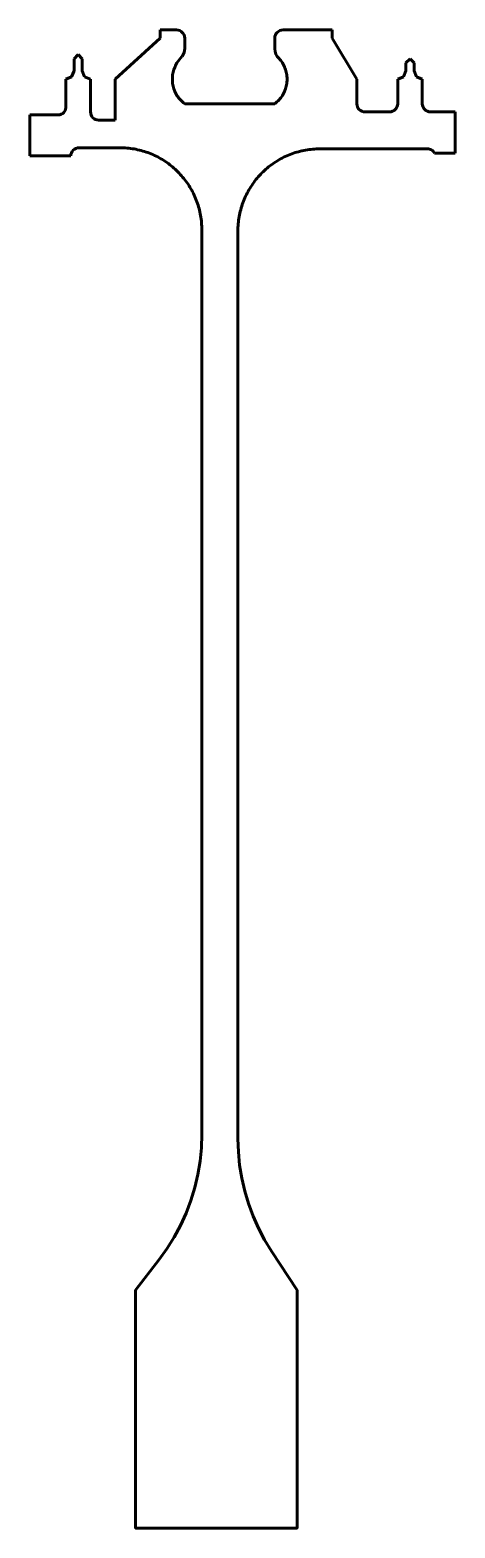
# Model space of a CAD drawing. Header units: millimetres. Extents: x -27 to 25, y 128 to 311.
import ezdxf

# ---------------------------------------------------------------- set-up
doc = ezdxf.new("R2010")
doc.units = ezdxf.units.MM
doc.linetypes.add('K5LT_BASIC', pattern=[0])

msp = doc.modelspace()

# ---------------------------------------------------------------- linework, layer by layer
at = {"color": 150, "linetype": 'K5LT_BASIC', "lineweight": 60, "true_color": 0x0080ff}
for p, q in [((-11.21, 309.62), (-11.21, 310.62)), ((-11.21, 310.62), (-9.21, 310.62)), ((3.79, 310.62), (9.79, 310.62)), ((9.79, 310.62), (9.79, 309.62)), ((-16.71, 304.62), (-11.21, 309.62)), ((-8.21, 309.62), (-8.21, 308.37)), ((2.79, 308.33), (2.79, 309.62)), ((9.79, 309.62), (12.79, 304.62)), ((-21.71, 307.12), (-21.21, 307.62)), ((-21.71, 305.62), (-21.71, 307.12)), ((-21.21, 307.62), (-20.71, 307.12)), ((-20.71, 307.12), (-20.71, 305.62)), ((-8.54, 307.4), (-9.15, 306.6)), ((18.79, 306.62), (19.29, 307.12)), ((19.29, 307.12), (19.79, 306.62)), ((-22.01, 304.91), (-21.71, 305.62)), ((-20.71, 305.62), (-20.42, 304.91)), ((18.49, 304.91), (18.79, 305.62)), ((18.79, 305.62), (18.79, 306.62)), ((19.79, 306.62), (19.79, 305.62)), ((19.79, 305.62), (20.08, 304.91)), ((-22.71, 304.62), (-22.01, 304.91)), ((-22.71, 301.13), (-22.71, 304.62)), ((-20.42, 304.91), (-19.71, 304.62)), ((-19.71, 304.62), (-19.71, 300.62)), ((-16.71, 299.62), (-16.71, 304.62)), ((12.79, 304.62), (12.79, 301.62)), ((17.79, 304.62), (18.49, 304.91)), ((17.79, 301.62), (17.79, 304.62)), ((20.08, 304.91), (20.79, 304.62)), ((20.79, 304.62), (20.79, 301.62)), ((-8.21, 301.62), (2.79, 301.62)), ((-27.1, 300.26), (-27.1, 295.26)), ((-27.1, 300.26), (-23.66, 300.26)), ((-18.71, 299.62), (-16.71, 299.62)), ((13.79, 300.62), (16.79, 300.62)), ((21.79, 300.62), (24.79, 300.62)), ((24.79, 300.62), (24.79, 295.62)), ((-16.12, 296.26), (-21.12, 296.26)), ((21.42, 296.12), (8.29, 296.12)), ((-22.12, 295.26), (-27.1, 295.26)), ((24.79, 295.62), (22.29, 295.62)), ((-1.71, 286.12), (-1.71, 189.14))]:
    msp.add_line(p, q, dxfattribs=at)
msp.add_lwpolyline([(-1.71, 190.98), (-1.71, 175.45), (-1.66, 173.84), (-1.51, 172.24), (-1.25, 170.64), (-0.89, 169.07), (-0.43, 167.53), (0.14, 166.01), (0.79, 164.54), (1.54, 163.11), (2.38, 161.74), (5.5, 156.98), (5.5, 127.98), (-14.21, 127.98), (-14.21, 156.98), (-11.34, 160.71), (-10.37, 162.04), (-9.5, 163.44), (-8.72, 164.88), (-8.04, 166.38), (-7.46, 167.92), (-6.98, 169.49), (-6.6, 171.09), (-6.34, 172.71), (-6.17, 174.35), (-6.12, 175.99), (-6.12, 190.46), (-6.12, 286.26)], dxfattribs=at)
for centre, radius, start, end in [((-9.21, 309.62), 1, 0, 90), ((3.79, 309.62), 1, 90, 180), ((-9.81, 308.37), 1.6, 322.8089, 0), ((4.39, 308.33), 1.6, 180, 227.8171)]:
    msp.add_arc(centre, radius, start, end, dxfattribs=at)
for points, knots in [([(3.31, 307.14), (3.46, 306.98), (3.74, 306.61), (4.05, 305.99), (4.24, 305.32), (4.31, 304.62), (4.24, 303.93), (4.05, 303.25), (3.74, 302.63), (3.32, 302.07), (2.97, 301.76), (2.79, 301.62)], [0, 0, 0, 0, 0.679902, 1.374378, 2.068852, 2.763328, 3.457802, 4.152278, 4.846753, 5.541228, 6.235704, 6.235704, 6.235704, 6.235704]), ([(-9.15, 306.6), (-9.27, 306.4), (-9.48, 305.99), (-9.67, 305.32), (-9.74, 304.62), (-9.67, 303.93), (-9.48, 303.25), (-9.17, 302.63), (-8.75, 302.07), (-8.4, 301.76), (-8.21, 301.62)], [0, 0, 0, 0, 0.694476, 1.38895, 2.083426, 2.777901, 3.472376, 4.166851, 4.861326, 5.555801, 5.555801, 5.555801, 5.555801]), ([(12.79, 301.62), (12.81, 301.37), (12.99, 300.82), (13.53, 300.64), (13.79, 300.62)], [0, 0, 0, 0, 0.765367, 1.530733, 1.530733, 1.530733, 1.530733]), ([(20.79, 301.62), (20.81, 301.37), (20.99, 300.82), (21.53, 300.64), (21.79, 300.62)], [0, 0, 0, 0, 0.765367, 1.530733, 1.530733, 1.530733, 1.530733]), ([(-22.71, 301.13), (-22.74, 300.92), (-22.9, 300.44), (-23.4, 300.28), (-23.66, 300.26)], [0, 0, 0, 0, 0.617357, 1.382724, 1.382724, 1.382724, 1.382724]), ([(-19.71, 300.62), (-19.69, 300.37), (-19.51, 299.82), (-18.97, 299.64), (-18.71, 299.62)], [0, 0, 0, 0, 0.765367, 1.530733, 1.530733, 1.530733, 1.530733]), ([(-16.12, 296.26), (-15.54, 296.26), (-14.37, 296.16), (-12.68, 295.71), (-11.09, 294.97), (-9.66, 293.96), (-8.42, 292.72), (-7.41, 291.29), (-6.67, 289.7), (-6.22, 288.01), (-6.12, 286.85), (-6.12, 286.26)], [0, 0, 0, 0, 1.743114, 3.486229, 5.229344, 6.972459, 8.715574, 10.458689, 12.201804, 13.944918, 15.688033, 15.688033, 15.688033, 15.688033]), ([(-1.71, 286.12), (-1.72, 286.7), (-1.61, 287.87), (-1.16, 289.56), (-0.42, 291.15), (0.59, 292.58), (1.82, 293.82), (3.26, 294.83), (4.85, 295.57), (6.54, 296.02), (7.7, 296.12), (8.29, 296.12)], [0, 0, 0, 0, 1.743112, 3.486227, 5.229342, 6.972458, 8.715573, 10.458689, 12.201803, 13.944919, 15.688034, 15.688034, 15.688034, 15.688034]), ([(21.42, 296.12), (21.59, 296.12), (21.95, 296.03), (22.19, 295.77), (22.29, 295.62)], [0, 0, 0, 0, 0.517638, 1.035276, 1.035276, 1.035276, 1.035276])]:
    msp.add_open_spline(points, degree=3, knots=knots, dxfattribs=at)
for points in [[(16.79, 300.62), (17.04, 300.64), (17.58, 300.82), (17.76, 301.37), (17.79, 301.62)], [(-21.12, 296.26), (-21.37, 296.24), (-21.92, 296.06), (-22.1, 295.52), (-22.12, 295.26)]]:
    msp.add_open_spline(points, degree=3, dxfattribs=at)

doc.saveas('drawing.dxf')
